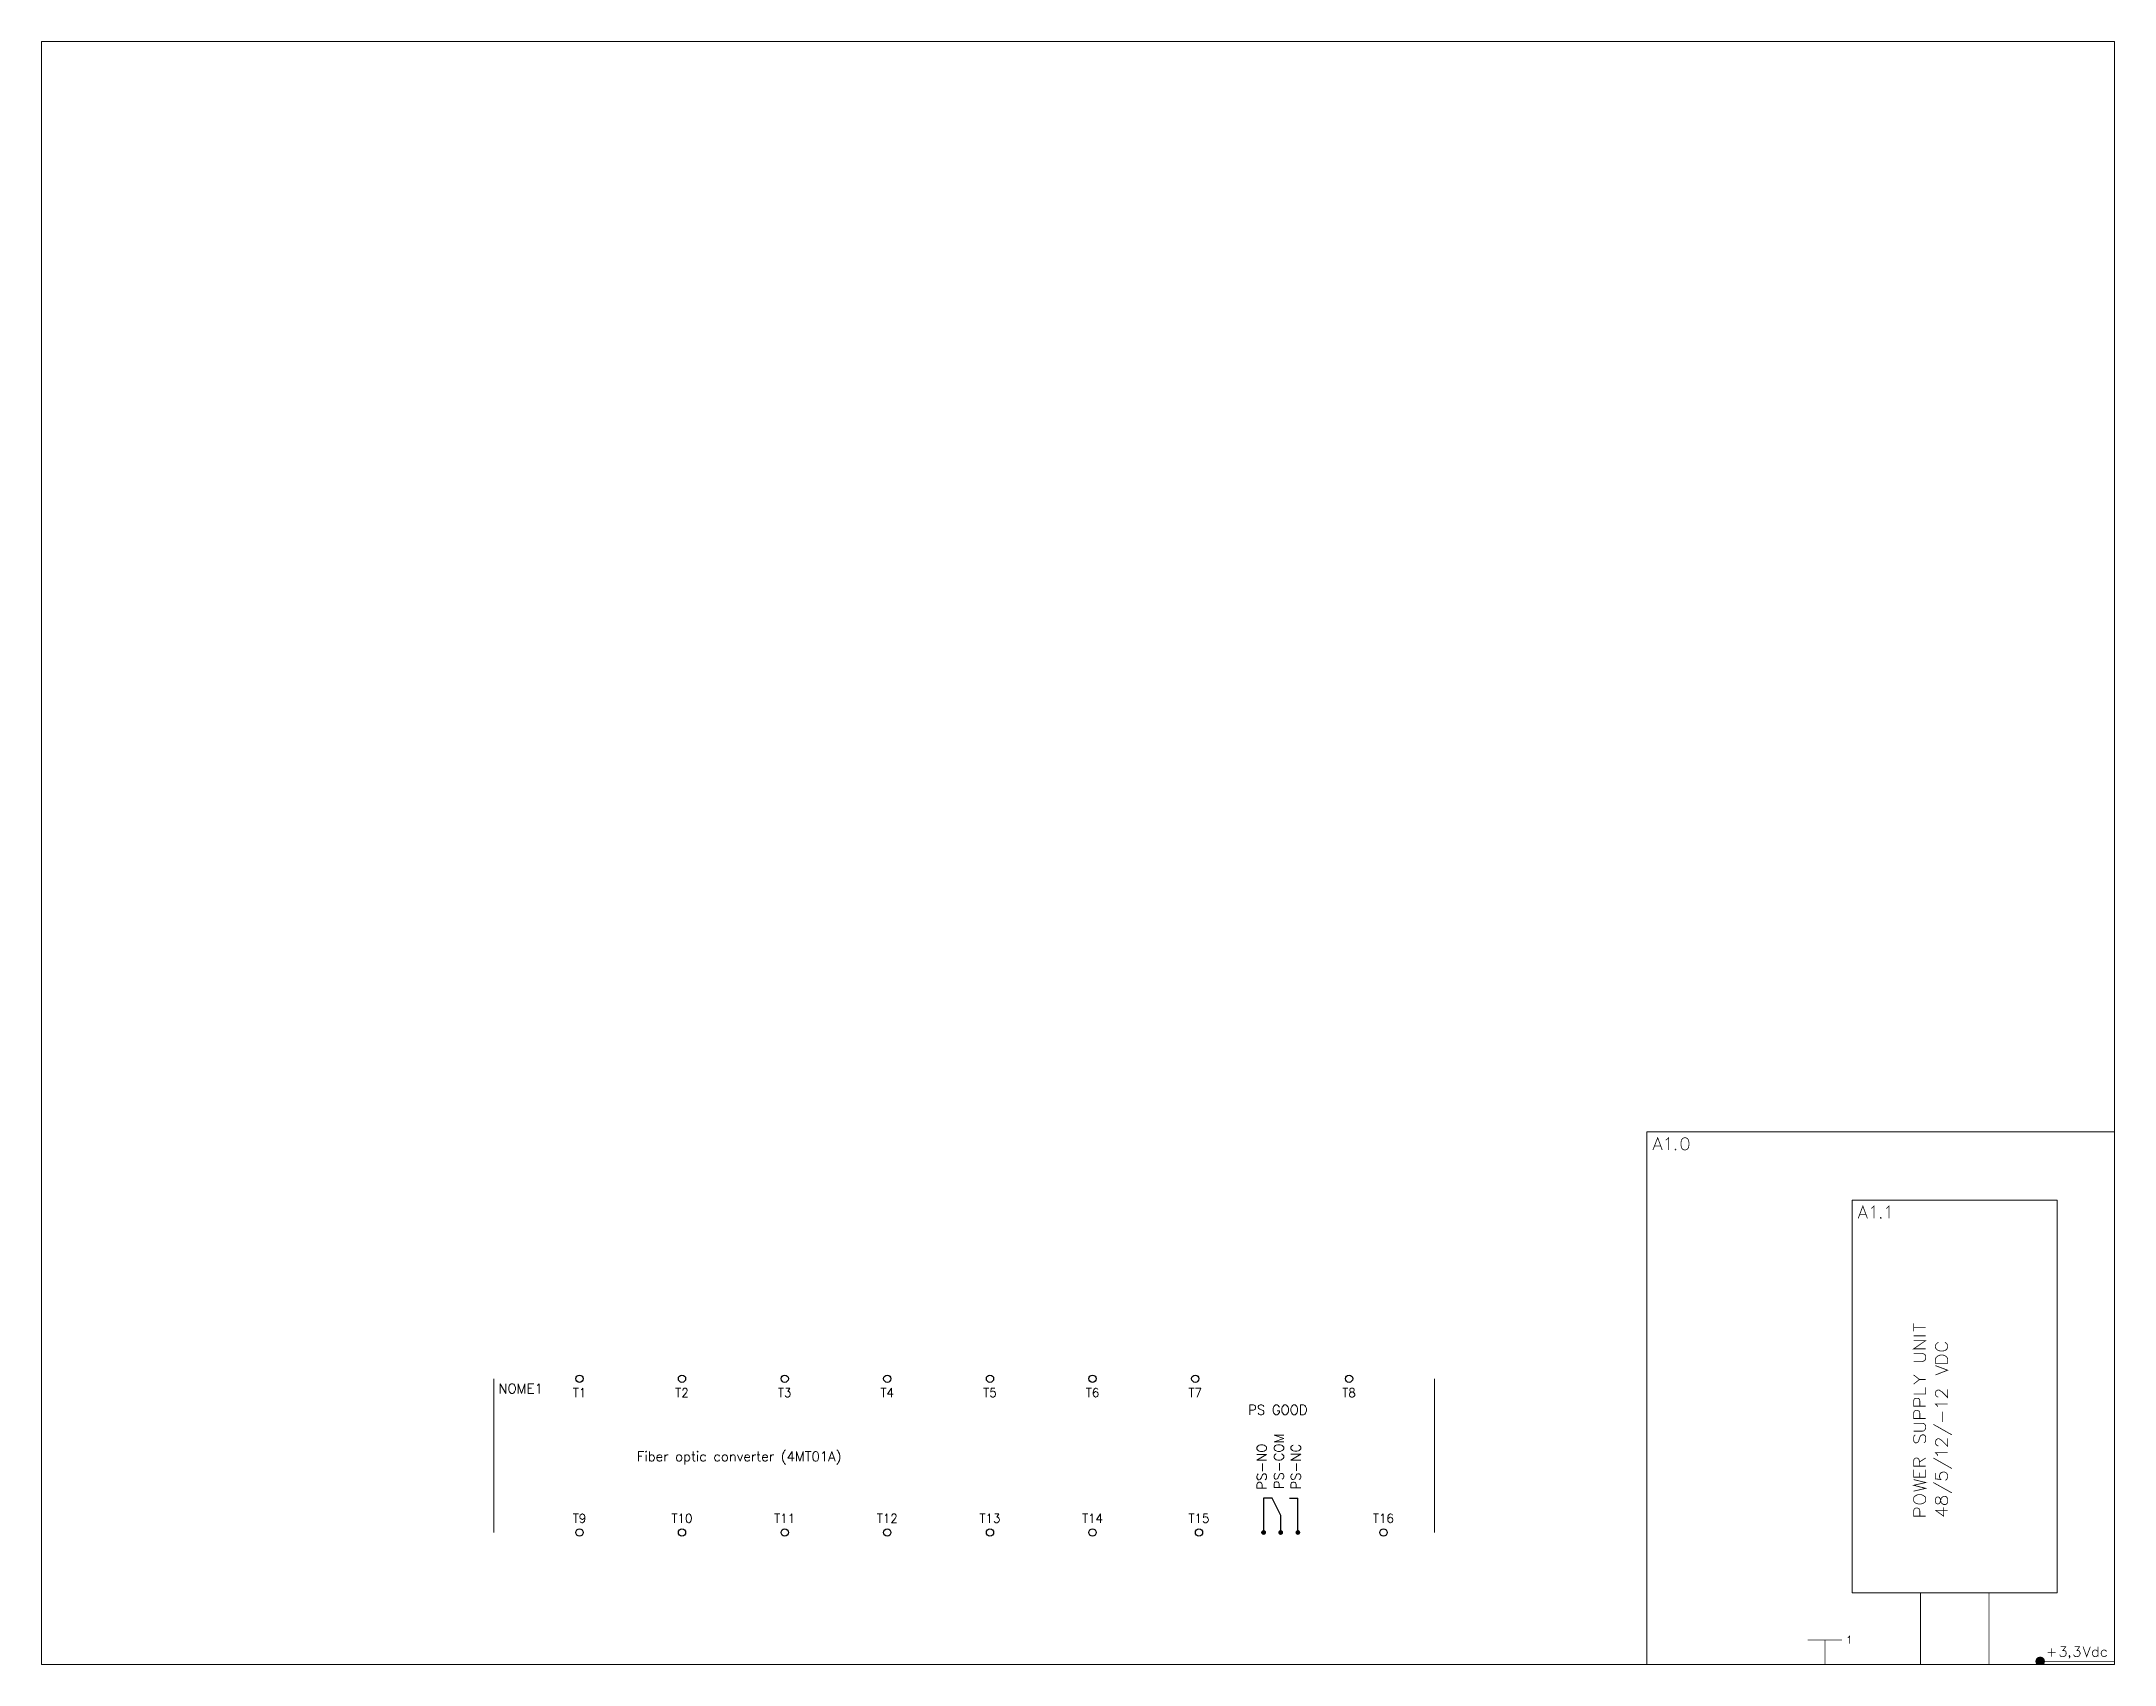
# Paper-space layout 'Layout1' of a CAD drawing. Extents: x 1.03 to 9.28, y 0.81 to 7.27.
# The model-space entities are those that its viewports show. They can reach past a viewport. Long polylines and large blocks are cut down to what shows.
import ezdxf
from ezdxf.enums import TextEntityAlignment as Align

# ---------------------------------------------------------------- set-up
doc = ezdxf.new("R2010")
doc.units = 0
doc.header["$LTSCALE"] = 10
doc.header["$MEASUREMENT"] = 0
doc.layers.get('0').update_dxf_attribs({"linetype": 'CONTINUOUS'})
doc.styles.add('ROMANS', font='romans', dxfattribs={"height": 0.2})

msp = doc.modelspace()

# ---------------------------------------------------------------- hatches: boundary and pattern name
at = {"linetype": 'Continuous'}
for points in [[(247.82, 8.66), (247.72, 8.41), (248.76, 8.41), (248.71, 8.66)], [(248, 8.85), (247.82, 8.66), (248.71, 8.66), (248.48, 8.85)], [(248.26, 8.94), (248, 8.85), (248.48, 8.85), (248.48, 8.85)], [(251.34, 8.66), (251.28, 8.41), (252.27, 8.41), (252.23, 8.66)], [(251.51, 8.85), (251.34, 8.66), (252.23, 8.66), (252.04, 8.85)], [(251.78, 8.94), (251.51, 8.85), (252.04, 8.85), (252.04, 8.85)], [(254.9, 8.66), (254.81, 8.41), (255.83, 8.41), (255.73, 8.66)], [(255.07, 8.85), (254.9, 8.66), (255.73, 8.66), (255.57, 8.85)], [(255.29, 8.94), (255.07, 8.85), (255.57, 8.85), (255.57, 8.85)], [(247.72, 8.41), (247.82, 8.18), (248.71, 8.18), (248.76, 8.41)], [(247.82, 8.18), (248, 7.96), (248.48, 7.96), (248.71, 8.18)], [(248, 7.96), (248.48, 7.96), (248.26, 7.92), (248.26, 7.92)], [(251.28, 8.41), (251.34, 8.18), (252.23, 8.18), (252.27, 8.41)], [(251.34, 8.18), (251.51, 7.96), (252.04, 7.96), (252.23, 8.18)], [(251.51, 7.96), (252.04, 7.96), (251.78, 7.92), (251.78, 7.92)], [(254.81, 8.41), (254.9, 8.18), (255.73, 8.18), (255.83, 8.41)], [(254.9, 8.18), (255.07, 7.96), (255.57, 7.96), (255.73, 8.18)], [(255.07, 7.96), (255.57, 7.96), (255.29, 7.92), (255.29, 7.92)], [(407.46, -17.67), (407.31, -18.15), (409.31, -18.15), (409.18, -17.67)], [(407.31, -18.15), (407.46, -18.69), (409.18, -18.69), (409.31, -18.15)], [(407.81, -17.31), (407.46, -17.67), (409.18, -17.67), (408.83, -17.31)], [(407.46, -18.69), (407.81, -19.04), (408.83, -19.04), (409.18, -18.69)], [(408.35, -17.17), (407.81, -17.31), (408.83, -17.31), (408.83, -17.31)], [(407.81, -19.04), (408.83, -19.04), (408.35, -19.17), (408.35, -19.17)]]:
    msp.add_hatch(color=256, dxfattribs=at).paths.add_polyline_path(points)

# ---------------------------------------------------------------- linework, layer by layer
at = {"lineweight": 5}
for p, q in [((89.59, 8.41), (89.59, 40.11)), ((283.49, 40.11), (283.49, 8.41))]:
    msp.add_line(p, q, dxfattribs=at)
for p, q in [((250, 15.47), (248.26, 15.47)), ((248.26, 15.47), (248.26, 8.41)), ((251.78, 11.91), (250, 15.47)), ((253.56, 15.47), (255.29, 15.47)), ((255.29, 8.41), (255.29, 15.47)), ((251.78, 8.41), (251.78, 11.91)), ((248.26, 8.41), (248.26, 8.41)), ((251.78, 8.41), (251.78, 8.41)), ((255.29, 8.41), (255.29, 8.41))]:
    msp.add_line(p, q)
for points in [[(327.25, 91.04), (440.05, 91.04), (440.05, -78.09), (327.25, -78.09)], [(369.54, 76.95), (411.85, 76.95), (411.85, -4.06), (369.54, -4.06)]]:
    msp.add_lwpolyline(points, close=True, dxfattribs=at)
at = {"const_width": 0.159}
for points in [[(328.5, 87.27), (329.48, 89.8), (330.41, 87.27)], [(331.13, 89.31), (331.39, 89.44), (331.74, 89.8), (331.74, 87.27)], [(334.99, 89.8), (334.63, 89.67), (334.37, 89.31), (334.28, 88.74), (334.28, 88.33), (334.37, 87.76), (334.63, 87.4), (334.99, 87.27), (335.21, 87.27), (335.56, 87.4), (335.84, 87.76), (335.93, 88.33), (335.93, 88.74), (335.84, 89.31), (335.56, 89.67), (335.21, 89.8), (334.99, 89.8)], [(330.05, 88.11), (328.85, 88.11)], [(333.17, 87.53), (333.08, 87.4), (333.17, 87.27), (333.3, 87.4)], [(370.81, 73.16), (371.77, 75.7), (372.71, 73.16)], [(372.36, 74.02), (371.16, 74.02)], [(373.48, 75.22), (373.7, 75.35), (374.05, 75.7), (374.05, 73.16)], [(375.48, 73.44), (375.38, 73.31), (375.48, 73.16), (375.61, 73.31)], [(376.59, 75.22), (376.81, 75.35), (377.16, 75.7), (377.16, 73.16)], [(382.23, 49.88), (382.23, 51.56)], [(384.73, 46.28), (382.23, 46.28), (384.73, 47.97), (382.23, 47.97)], [(384.73, 50.71), (382.23, 50.71)], [(382.23, 48.95), (384.73, 48.95)], [(387.34, 47.62), (387.12, 47.47), (386.86, 47.24), (386.73, 47.02), (386.73, 46.54), (386.86, 46.28), (387.12, 46.06), (387.34, 45.91), (387.7, 45.84), (388.33, 45.84), (388.68, 45.91), (388.9, 46.06), (389.12, 46.28), (389.25, 46.54), (389.25, 47.02), (389.12, 47.24), (388.9, 47.47), (388.68, 47.62)], [(382.23, 43.65), (384.01, 43.65), (384.36, 43.78), (384.64, 44), (384.73, 44.37), (384.73, 44.63), (384.64, 44.98), (384.36, 45.21), (384.01, 45.33), (382.23, 45.33)], [(389.25, 43.3), (386.73, 43.3), (386.73, 44.15), (386.86, 44.5), (387.12, 44.72), (387.34, 44.85), (387.7, 44.98), (388.33, 44.98), (388.68, 44.85), (388.9, 44.72), (389.12, 44.5), (389.25, 44.15), (389.25, 43.3)], [(386.73, 40.89), (389.25, 41.87), (386.73, 42.81)], [(382.23, 38.98), (383.43, 39.96), (382.23, 40.89)], [(383.43, 39.96), (384.73, 39.96)], [(382.23, 36.94), (384.73, 36.94), (384.73, 38.36)], [(384.73, 34.45), (382.23, 34.45), (382.23, 35.51), (382.32, 35.86), (382.45, 36.01), (382.67, 36.08), (383.02, 36.08), (383.3, 36.01), (383.43, 35.86), (383.52, 35.51), (383.52, 34.45)], [(387.21, 34.32), (387.12, 34.54), (386.73, 34.9), (389.25, 34.9)], [(387.34, 36.36), (387.21, 36.36), (386.99, 36.45), (386.86, 36.58), (386.73, 36.81), (386.73, 37.29), (386.86, 37.57), (386.99, 37.64), (387.21, 37.79), (387.47, 37.79), (387.7, 37.64), (388.07, 37.42), (389.25, 36.23), (389.25, 37.92)], [(384.73, 31.91), (382.23, 31.91), (382.23, 32.99), (382.32, 33.34), (382.45, 33.47), (382.67, 33.6), (383.02, 33.6), (383.3, 33.47), (383.43, 33.34), (383.52, 32.99), (383.52, 31.91)], [(382.23, 29.3), (384.01, 29.3), (384.36, 29.37), (384.64, 29.65), (384.73, 30), (384.73, 30.22), (384.64, 30.58), (384.36, 30.85), (384.01, 30.93), (382.23, 30.93)], [(390.11, 28.54), (386.29, 30.71)], [(388.2, 31.21), (388.2, 33.34)], [(382.58, 28.54), (382.32, 28.31), (382.23, 27.96), (382.23, 27.46), (382.32, 27.11), (382.58, 26.89), (382.8, 26.89), (383.02, 26.98), (383.17, 27.11), (383.3, 27.37), (383.52, 28.09), (383.65, 28.31), (383.78, 28.44), (384.01, 28.54), (384.36, 28.54), (384.64, 28.31), (384.73, 27.96), (384.73, 27.46), (384.64, 27.11), (384.36, 26.89)], [(387.34, 26.28), (387.21, 26.28), (386.99, 26.41), (386.86, 26.53), (386.73, 26.76), (386.73, 27.24), (386.86, 27.46), (386.99, 27.59), (387.21, 27.74), (387.47, 27.74), (387.7, 27.59), (388.07, 27.37), (389.25, 26.18), (389.25, 27.81)], [(384.73, 22.09), (382.23, 22.09), (382.23, 23.16), (382.32, 23.51), (382.45, 23.64), (382.67, 23.77), (382.95, 23.77), (383.17, 23.64), (383.3, 23.51), (383.43, 23.16), (383.43, 22.09)], [(384.73, 19.82), (382.23, 19.82), (382.23, 21.38)], [(383.43, 22.94), (384.73, 23.77)], [(384.73, 19.82), (384.73, 21.38)], [(390.11, 21.6), (386.29, 23.77)], [(387.21, 24.22), (387.12, 24.5), (386.73, 24.85), (389.25, 24.85)], [(382.23, 16.93), (384.73, 17.51), (382.23, 18.14), (384.73, 18.71), (382.23, 19.32)], [(383.43, 20.75), (383.43, 19.82)], [(390.11, 16.58), (386.29, 18.71)], [(386.73, 20.66), (386.73, 19.47), (387.84, 19.32), (387.7, 19.47), (387.57, 19.82), (387.57, 20.18), (387.7, 20.53), (387.92, 20.75), (388.33, 20.88), (388.55, 20.88), (388.9, 20.75), (389.12, 20.53), (389.25, 20.18), (389.25, 19.82), (389.12, 19.47), (389.03, 19.32), (388.77, 19.19)], [(382.23, 15.02), (382.32, 14.74), (382.58, 14.52), (382.8, 14.39), (383.17, 14.3), (383.78, 14.3), (384.14, 14.39), (384.36, 14.52), (384.64, 14.74), (384.73, 15.02), (384.73, 15.5), (384.64, 15.73), (384.36, 15.95), (384.14, 16.08), (383.78, 16.23), (383.17, 16.23), (382.8, 16.08), (382.58, 15.95), (382.32, 15.73), (382.23, 15.5), (382.23, 15.02)], [(384.73, 11.78), (382.23, 11.78), (382.23, 12.83), (382.32, 13.2), (382.45, 13.33), (382.67, 13.46), (383.02, 13.46), (383.3, 13.33), (383.43, 13.2), (383.52, 12.83), (383.52, 11.78)], [(386.73, 14.74), (386.86, 14.39), (387.12, 14.3), (387.34, 14.3), (387.57, 14.39), (387.7, 14.67), (387.84, 15.15), (387.92, 15.5), (388.2, 15.73), (388.42, 15.86), (388.77, 15.86), (389.03, 15.73), (389.12, 15.6), (389.25, 15.24), (389.25, 14.74), (389.12, 14.39), (389.03, 14.3), (388.77, 14.17), (388.42, 14.17), (388.2, 14.3), (387.92, 14.52), (387.84, 14.89), (387.7, 15.37), (387.57, 15.6), (387.34, 15.73), (387.12, 15.73), (386.86, 15.6), (386.73, 15.24), (386.73, 14.74)], [(386.73, 12.98), (388.42, 11.78), (388.42, 13.59)], [(389.25, 12.98), (386.73, 12.98)], [(383.65, -4.06), (383.65, -21.71)], [(383.65, -35.8), (397.76, -35.8), (397.76, -4.06)], [(368.65, -13.31), (368.8, -13.22), (369.03, -12.99), (369.03, -14.5)], [(367.47, -13.75), (360.39, -13.75)], [(363.95, -34.46), (363.95, -13.75)], [(409.85, -16.28), (411.54, -16.28)], [(410.7, -17.17), (410.7, -15.44)], [(412.52, -15.13), (413.6, -15.13), (413, -15.92), (413.28, -15.92), (413.5, -16.02), (413.6, -16.11), (413.67, -16.42), (413.67, -16.59), (413.6, -16.87), (413.37, -17.09), (413.1, -17.17), (412.84, -17.17), (412.52, -17.09), (412.43, -16.94), (412.34, -16.78)], [(414.43, -17.09), (414.34, -17.17), (414.26, -17.09), (414.34, -16.94), (414.43, -17.09), (414.43, -17.26), (414.34, -17.44), (414.26, -17.54)], [(415.41, -15.13), (416.43, -15.13), (415.9, -15.92), (416.17, -15.92), (416.34, -16.02), (416.43, -16.11), (416.56, -16.42), (416.56, -16.59), (416.43, -16.87), (416.27, -17.09), (415.99, -17.17), (415.67, -17.17), (415.41, -17.09), (415.32, -16.94), (415.19, -16.78)], [(417.16, -15.13), (417.9, -17.17), (418.66, -15.13)], [(420.22, -16.11), (419.99, -15.92), (419.83, -15.83), (419.51, -15.83), (419.33, -15.92), (419.16, -16.11), (419.07, -16.42), (419.07, -16.59), (419.16, -16.87), (419.33, -17.09), (419.51, -17.17), (419.83, -17.17), (419.99, -17.09), (420.22, -16.87)], [(420.22, -15.13), (420.22, -17.17)], [(422.03, -16.11), (421.81, -15.92), (421.64, -15.83), (421.33, -15.83), (421.16, -15.92), (420.98, -16.11), (420.88, -16.42), (420.88, -16.59), (420.98, -16.87), (421.16, -17.09), (421.33, -17.17), (421.64, -17.17), (421.81, -17.09), (422.03, -16.87)], [(333.3, -23.71), (333.8, -23.62), (334.28, -23.43), (334.73, -23.14), (335.04, -22.69), (335.21, -22.19), (335.3, -21.71), (335.21, -21.17), (335.04, -20.69), (334.73, -20.28), (334.28, -19.93), (333.8, -19.74), (333.3, -19.67)], [(336.19, -19.93), (336.1, -19.74), (335.78, -19.45), (337.84, -19.45)], [(367.47, -19.04), (360.39, -21.71)], [(408.35, -18.15), (408.35, -18.15)], [(432.99, -18.15), (408.35, -18.15)]]:
    msp.add_lwpolyline(points, dxfattribs=at)
for centre in [(107.26, 40.11), (128.38, 40.11), (149.55, 40.11), (170.69, 40.11), (191.86, 40.11), (213, 40.11), (234.17, 40.11), (265.87, 40.11), (107.26, 8.41), (128.38, 8.41), (149.55, 8.41), (170.69, 8.41), (191.86, 8.41), (213, 8.41), (234.94, 8.41), (272.96, 8.41)]:
    msp.add_circle(centre, 0.75)

# ---------------------------------------------------------------- texts
at = {"color": 7, "linetype": 'Continuous', "style": 'ROMANS'}
for s, p in [('PS GOOD', (251.2, 32.7)), ('Fiber optic converter (4MT01A)', (140.17, 23.09))]:
    msp.add_text(s, height=2, dxfattribs=at).set_placement(p, align=Align.CENTER)
for s, p in [('PS-NO', (248.88, 21.98)), ('PS-COM', (252.4, 23.07)), ('PS-NC', (255.9, 21.98))]:
    msp.add_text(s, height=2, rotation=90, dxfattribs=at).set_placement(p, align=Align.CENTER)
at = {"lineweight": 5, "style": 'ROMANS', "flags": 4}
msp.add_attdef('NOME1', text='NOME1', height=2, dxfattribs=at).set_placement((90.53, 38.09), align=Align.MIDDLE_LEFT)
for tag, text, p in [('T1', 'T1', (107.26, 38.14)), ('T2', 'T2', (128.38, 38.14)), ('T3', 'T3', (149.55, 38.14)), ('T4', 'T4', (170.69, 38.14)), ('T5', 'T5', (191.86, 38.14)), ('T6', 'T6', (213, 38.14)), ('T7', 'T7', (234.17, 38.14)), ('T8', 'T8', (265.87, 38.14))]:
    msp.add_attdef(tag, text=text, height=1.8, dxfattribs=at).set_placement(p, align=Align.TOP_CENTER)
for tag, text, p in [('T9', 'T9', (107.26, 9.89)), ('T10', 'T10', (128.38, 9.89)), ('T11', 'T11', (149.55, 9.89)), ('T12', 'T12', (170.69, 9.89)), ('T13', 'T13', (191.86, 9.89)), ('T14', 'T14', (213, 9.89)), ('T15', 'T15', (234.94, 9.89)), ('T16', 'T16', (272.96, 9.89))]:
    msp.add_attdef(tag, text=text, height=1.8, dxfattribs=at).set_placement(p, align=Align.BOTTOM_CENTER)

psp = doc.layouts.get("Layout1")

# ---------------------------------------------------------------- viewports
at = {"layer": '0', "view_target_point": (-23.7891, -51.5)}
psp.add_viewport(center=(5.1562, 4.0382), size=(8.25, 6.461111), view_center_point=(233.7877, 200), view_height=334.634538, dxfattribs=at)

doc.saveas('drawing.dxf')
